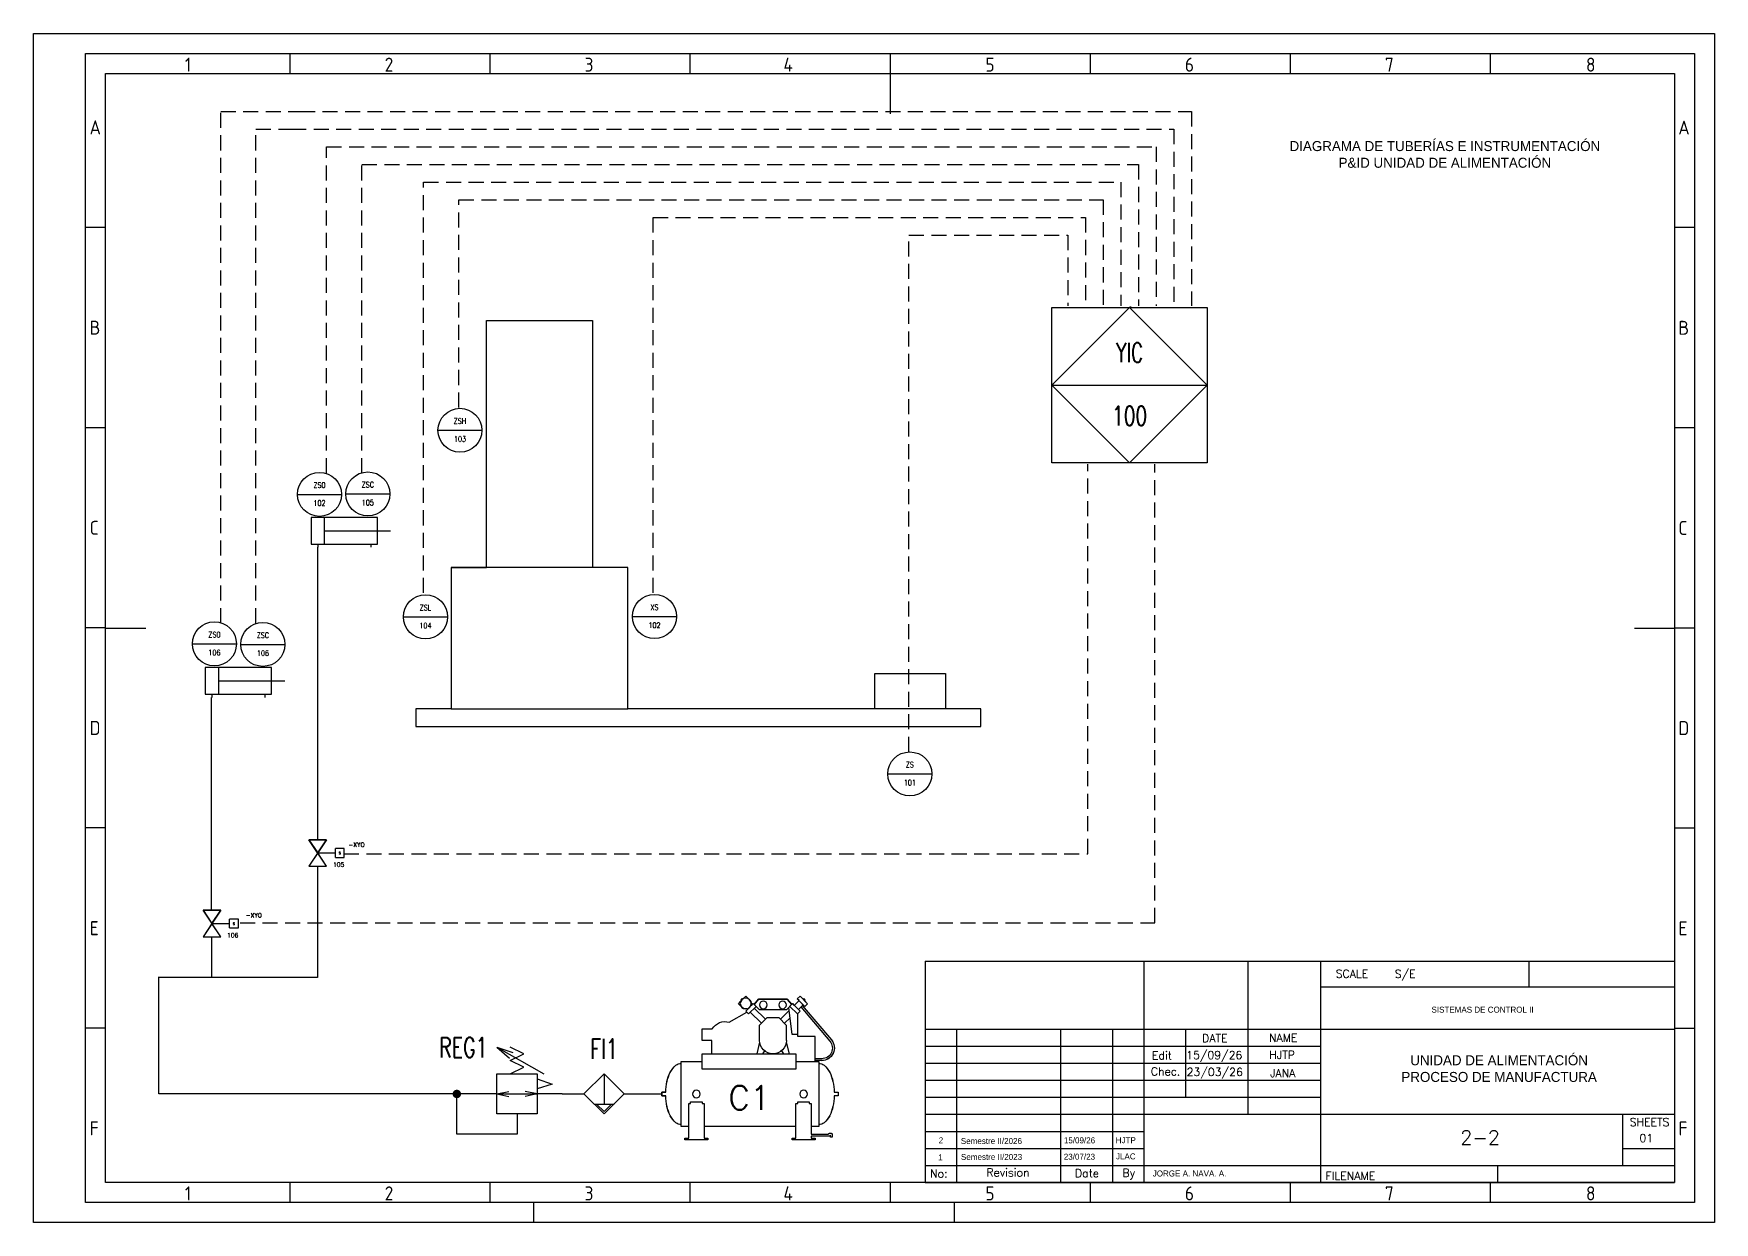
# Model space of a CAD drawing. Extents: x 2 to 870, y 0 to 297.
# Drawn here: x 1.7 to 421.7, y 0.3 to 297.3 of the extents above; entities that cross this region are included whole.
import ezdxf
from ezdxf.enums import TextEntityAlignment as Align

# ---------------------------------------------------------------- set-up
doc = ezdxf.new("R2010")
doc.units = 0
doc.header["$LTSCALE"] = 10
doc.linetypes.add('DASHED', pattern=[0.75, 0.5, -0.25])
doc.linetypes.add('HIDDEN', pattern=[0.375, 0.25, -0.125])
for name, color, linetype in [('035', 5, 'Continuous'), ('07', 7, 'Continuous'), ('DESC', 7, 'Continuous'), ('MISC', 4, 'Continuous'), ('SYMS', 7, 'Continuous'), ('TAGS', 4, 'Continuous')]:
    doc.layers.add(name, color=color, linetype=linetype)
for name, color, linetype, lineweight in [('Electrico', 1, 'HIDDEN', 30), ('ELECTRONICO', 3, 'HIDDEN', 30), ('Neumatic', 140, 'Pneumatic Signal', 25)]:
    doc.layers.add(name, color=color, linetype=linetype, lineweight=lineweight)
doc.styles.add('ISO Proportional', font='isocp.shx')
doc.styles.add('WD', font='romans.shx')
doc.linetypes.add('Pneumatic Signal', pattern='A,0.25,[130,ltypeshp.shx,S=0.1,R=-30,X=0,Y=0],0.04,[130,ltypeshp.shx,S=0.1,R=-30,X=0,Y=0],1', length=1.29)

# ---------------------------------------------------------------- blocks, each defined once
blk = doc.blocks.new('HIN1_INFRONT_MAIN_PLC')
for p, q in [((-0.5, -0.5), (-0.5, 0.5)), ((-0.5, 0.5), (0.5, 0.5)), ((0.5, 0.5), (0.5, -0.5)), ((0.5, -0.5), (-0.5, -0.5))]:
    blk.add_line(p, q)
at = {"ltscale": 0.127}
blk.add_line((-0.5, 0), (0.5, 0), dxfattribs=at)
at = {"ltscale": 25.4, "flags": 128}
blk.add_lwpolyline([(0, 0.5), (-0.5, 0), (0, -0.5), (0.5, 0)], close=True, dxfattribs=at)
at = {"ltscale": 3.2258, "flags": 128}
blk.add_lwpolyline([(0, 0.5), (-0.5, 0), (0, -0.5), (0.5, 0)], close=True, dxfattribs=at)
blk.add_lwpolyline([(0, 0.5), (-0.5, 0), (0, -0.5), (0.5, 0)], close=True, dxfattribs=at)
at = {"style": 'WD', "width": 0.7}
for tag, p, height in [('TERM04', (0.021, 0.531), 0.0625), ('X2TERM04', (0, 0.5), 0.005), ('X4TERM01', (-0.5, 0), 0.005), ('X1TERM03', (0.5, 0), 0.005), ('TERM03', (0.522, 0.018), 0.0625), ('RATING1', (0.548, -0.168), 0.125), ('DESC1', (0.548, -0.327), 0.125), ('DESC2', (0.548, -0.517), 0.125), ('X8TERM02', (0, -0.5), 0.005), ('TERM02', (0.023, -0.581), 0.0625), ('DESC3', (0.548, -0.697), 0.125), ('WDTAGALT', (0.548, -0.872), 0.125)]:
    blk.add_attdef(tag, p, '', height=height, dxfattribs=at)
for tag, height, p in [('INST', 0.125, (-0.582, 0.416)), ('LOC', 0.125, (-0.582, 0.254)), ('TERM01', 0.0625, (-0.524, 0.018))]:
    blk.add_attdef(tag, text='', height=height, dxfattribs=at).set_placement(p, align=Align.RIGHT)
blk.add_attdef('XREF', text='', height=0.0625, rotation=0.0625, dxfattribs=at).set_placement((0.63, 0.377), align=Align.TOP_CENTER)
for tag, p in [('TAG1_PART1', (0, 0.147)), ('TAG1_PART2', (0, -0.26))]:
    blk.add_attdef(tag, text='', height=0.125, dxfattribs=at).set_placement(p, align=Align.CENTER)
at = {"style": 'WD', "width": 0.7, "flags": 1}
for tag, p in [('WDTYPE', (-0.577, -0.17)), ('FAMILY', (-0.579, -0.223)), ('CAT', (-0.587, -0.253)), ('MFG', (-0.586, -0.28)), ('ASSYCODE', (-0.566, -0.306))]:
    blk.add_attdef(tag, text='', height=0.01, dxfattribs=at).set_placement(p, align=Align.CENTER)
blk = doc.blocks.new('VCY1_CYL_RETRACT')
for p, q in [((0.563, 0.281), (-0.063, 0.281)), ((-0.063, 0.281), (-0.063, 0.031)), ((0.062, 0.281), (0.062, 0.031)), ((0.563, 0.031), (0.563, 0.281)), ((-0.063, 0.031), (0.563, 0.031)), ((0, 0.031), (0, 0)), ((0.062, 0.156), (0.688, 0.156)), ((0.5, 0.031), (0.5, 0))]:
    blk.add_line(p, q)
at = {"style": 'WD', "width": 0.7}
for tag, p in [('INST', (0.25, 0.656)), ('LOC', (0.25, 0.5)), ('TAG1', (0.25, 0.344))]:
    blk.add_attdef(tag, text='', height=0.125, dxfattribs=at).set_placement(p, align=Align.CENTER)
for tag, p in [('DESC1', (-0.125, 0.156)), ('DESC2', (-0.125, 0)), ('DESC3', (-0.125, -0.156)), ('WDTAGALT', (-0.125, -0.312))]:
    blk.add_attdef(tag, text='', height=0.125, dxfattribs=at).set_placement(p, align=Align.RIGHT)
at = {"linetype": 'Continuous', "style": 'WD', "flags": 9}
for tag, p in [('ASSYCODE', (0.375, 0.188)), ('MFG', (0.373, 0.205)), ('CAT', (0.375, 0.224))]:
    blk.add_attdef(tag, text='', height=0.01, dxfattribs=at).set_placement(p, align=Align.CENTER)
at = {"style": 'WD'}
for tag, p, height, flags in [('WDBLKNAM', (0.343, 0.281), 0.01, 9), ('FAMILY', (0.35, 0.268), 0.01, 9), ('X8TERM01', (0, 0), 0.005, 1), ('WDTYPE', (0.062, 0.062), 0.01, 1), ('X8TERM02', (0.5, 0), 0.005, 1)]:
    blk.add_attdef(tag, p, '', height=height, dxfattribs=dict(at, flags=flags))
blk.add_attdef('XREF', (0.656, 0.219), '', height=0.0625, dxfattribs=at)
at = {"style": 'WD', "width": 0.7}
for tag, p, height in [('RATING1', (0.688, 0), 0.125), ('TERM01', (0.031, -0.094), 0.0625), ('TERM02', (0.531, -0.094), 0.0625)]:
    blk.add_attdef(tag, p, '', height=height, dxfattribs=at)
blk = doc.blocks.new('VGVA1_GATE_VALVE')
at = {"ltscale": 3.2258}
for p, q in [((-0.25, 0.375), (0.25, -0.375)), ((-0.25, -0.375), (0.25, 0.375)), ((0.25, 0.375), (-0.25, 0.375)), ((0.25, -0.375), (-0.25, -0.375))]:
    blk.add_line(p, q, dxfattribs=at)
at = {"ltscale": 25.4, "flags": 128}
for points in [[(0.25, 0.375), (0, 0), (-0.25, 0.375)], [(-0.25, -0.375), (0, 0), (0.25, -0.375)]]:
    blk.add_lwpolyline(points, close=True, dxfattribs=at)
at = {"style": 'WD', "flags": 1}
for tag, p in [('INST', (-0.337, 0.128)), ('LOC', (-0.337, -0.049)), ('TAG1', (-0.337, -0.238))]:
    blk.add_attdef(tag, text='', height=0.125, dxfattribs=at).set_placement(p, align=Align.RIGHT)
at = {"style": 'WD'}
for tag, p, height in [('X2TERM03', (0, 0.375), 0.005), ('X1TERM02', (0, 0), 0.005), ('TERM03', (0.02, 0.388), 0.0625), ('TERM02', (0.034, 0.014), 0.0625), ('X8TERM01', (0, -0.375), 0.005), ('TERM01', (0.029, -0.455), 0.0625), ('RATING1', (0.29, -0.178), 0.125), ('DESC1', (0.29, -0.394), 0.125), ('DESC2', (0.29, -0.578), 0.125), ('WDTAGALT', (0.29, -0.948), 0.125), ('DESC3', (0.29, -0.768), 0.125)]:
    blk.add_attdef(tag, p, '', height=height, dxfattribs=at)
blk.add_attdef('XREF', text='', height=0.0625, rotation=0.0625, dxfattribs=at).set_placement((0.366, 0.368), align=Align.TOP_CENTER)
at = {"style": 'WD', "flags": 1}
for tag, p in [('FAMILY', (-0.337, -0.356)), ('WDTYPE', (-0.33, -0.297)), ('CAT', (-0.337, -0.401)), ('MFG', (-0.335, -0.432)), ('ASSYCODE', (-0.307, -0.461))]:
    blk.add_attdef(tag, text='', height=0.01, dxfattribs=at).set_placement(p, align=Align.CENTER)
blk = doc.blocks.new('VAC1_SOLENOID')
for p, q in [((-0.75, -0.125), (-0.75, 0.125)), ((-0.75, 0.125), (-0.5, 0.125)), ((-0.5, -0.125), (-0.5, 0.125)), ((-0.5, -0.125), (-0.75, -0.125))]:
    blk.add_line(p, q)
at = {"ltscale": 3.2258}
blk.add_line((0, 0), (-0.5, 0), dxfattribs=at)
at = {"style": 'WD'}
for tag, height, p in [('INST', 0.125, (-0.84, 0.553)), ('LOC', 0.125, (-0.835, 0.368)), ('TAG1', 0.125, (-0.835, 0.17)), ('TERM03', 0.0625, (-0.769, 0.009))]:
    blk.add_attdef(tag, text='', height=height, dxfattribs=at).set_placement(p, align=Align.RIGHT)
blk.add_attdef('XREF', text='', height=0.0625, rotation=0.0625, dxfattribs=at).set_placement((-0.999, 0.095), align=Align.TOP_CENTER)
for tag, p, height in [('X4TERM03', (-0.75, 0), 0.005), ('TERM02', (-0.628, 0.134), 0.0625), ('X2TERM02', (-0.625, 0.125), 0.005), ('X8TERM01', (-0.625, -0.125), 0.005), ('TERM01', (-0.624, -0.201), 0.0625), ('DESC1', (-0.431, -0.209), 0.125), ('DESC2', (-0.431, -0.393), 0.125), ('DESC3', (-0.431, -0.583), 0.125), ('RATING1', (-0.431, -0.761), 0.125), ('WDTAGALT', (-0.421, -0.949), 0.125)]:
    blk.add_attdef(tag, p, '', height=height, dxfattribs=at)
blk.add_attdef('TEXT', text='', height=0.0625, dxfattribs=at).set_placement((-0.624, -0.004), align=Align.MIDDLE_CENTER)
at = {"style": 'WD', "flags": 1}
for tag, p in [('WDTYPE', (-0.828, -0.053)), ('FAMILY', (-0.831, -0.09)), ('CAT', (-0.831, -0.134)), ('MFG', (-0.829, -0.166)), ('ASSYCODE', (-0.801, -0.195))]:
    blk.add_attdef(tag, text='', height=0.01, dxfattribs=at).set_placement(p, align=Align.CENTER)
blk = doc.blocks.new('IEC_border_a3')
at = {"layer": '035'}
for p, q in [((64, 292), (64, 287)), ((114, 292), (114, 287)), ((164, 292), (164, 287)), ((214, 292), (214, 287)), ((264, 292), (264, 287)), ((314, 292), (314, 287)), ((364, 292), (364, 287)), ((17.97, 248.58), (12.98, 248.58)), ((414.97, 248.54), (409.98, 248.54)), ((17.98, 198.54), (13, 198.54)), ((414.98, 198.5), (410, 198.5)), ((17.98, 148.54), (13, 148.54)), ((414.98, 148.5), (410, 148.5)), ((17.98, 98.54), (13, 98.54)), ((414.98, 98.5), (410, 98.5)), ((18, 48.5), (13.02, 48.5)), ((415, 48.46), (410.02, 48.46)), ((64, 10), (64, 5)), ((114, 10), (114, 5)), ((164, 10), (164, 5)), ((214, 10), (214, 5)), ((264, 10), (264, 5)), ((314, 10), (314, 5)), ((364, 10), (364, 5)), ((125, 0), (125, 5)), ((230, 5), (230, 0))]:
    blk.add_line(p, q, dxfattribs=at)
for points in [[(0, 297), (420, 297), (420, 0), (0, 0)], [(18, 287), (410, 287), (410, 10), (18, 10)]]:
    blk.add_lwpolyline(points, close=True, dxfattribs=at)
at = {"layer": '07'}
for p, q in [((214, 287), (214, 277)), ((18, 148.5), (28, 148.5)), ((400, 148.5), (410, 148.5))]:
    blk.add_line(p, q, dxfattribs=at)
blk.add_lwpolyline([(13, 292), (415, 292), (415, 5), (13, 5)], close=True, dxfattribs=at)
at = {"layer": '035', "style": 'ISO Proportional'}
for s, p in [('1', (37.81, 287.5)), ('2', (87.73, 287.5)), ('3', (137.68, 287.5)), ('4', (187.38, 287.5)), ('5', (237.84, 287.5)), ('6', (287.69, 287.5)), ('7', (337.67, 287.5)), ('8', (387.92, 287.5)), ('A', (13.98, 271.83)), ('A', (410.98, 271.79)), ('B', (14, 221.79)), ('B', (411, 221.75)), ('C', (14, 171.79)), ('C', (411, 171.75)), ('D', (14, 121.79)), ('D', (411, 121.75)), ('E', (14.02, 71.75)), ('E', (411.02, 71.72)), ('F', (14.02, 21.75)), ('F', (411.02, 21.72)), ('1', (37.81, 5.5)), ('2', (87.73, 5.5)), ('3', (137.68, 5.5)), ('4', (187.38, 5.5)), ('5', (237.84, 5.5)), ('6', (287.69, 5.5)), ('7', (337.67, 5.5)), ('8', (387.92, 5.5))]:
    blk.add_text(s, height=3.5, dxfattribs=at).set_placement(p)
blk = doc.blocks.new('IEC_tblock_a3')
at = {"layer": '035'}
for p, q in [((-106.6, 55.25), (-106.6, 17)), ((-36.4, 55.25), (-36.4, 48.88)), ((-88.4, 48.88), (0, 48.88)), ((-179.4, 38.25), (-179.4, 0)), ((-153.4, 38.25), (-153.4, 0)), ((-140.4, 38.25), (-140.4, 0)), ((-122.2, 38.25), (-122.2, 21.25)), ((-187.2, 34), (-88.4, 34)), ((-187.2, 29.75), (-88.4, 29.75)), ((-187.2, 25.5), (-88.4, 25.5)), ((-187.2, 21.25), (-88.4, 21.25)), ((-187.2, 17), (-132.6, 17)), ((-187.2, 12.75), (-132.6, 12.75)), ((-187.2, 8.5), (-132.6, 8.5)), ((-13, 8.5), (0, 8.5)), ((-187.2, 4.25), (0, 4.25)), ((-44.2, 4.25), (-44.2, 0))]:
    blk.add_line(p, q, dxfattribs=at)
at = {"layer": '07'}
for p, q in [((-187.2, 55.25), (-187.2, 0)), ((-187.2, 55.25), (0, 55.25)), ((-132.6, 55.25), (-132.6, 0)), ((-88.4, 55.25), (-88.4, 0)), ((0, 55.25), (0, 0)), ((-187.2, 38.25), (0, 38.25)), ((-132.6, 17), (0, 17)), ((-13, 17), (-13, 4.25)), ((-187.2, 0), (0, 0))]:
    blk.add_line(p, q, dxfattribs=at)
at = {"style": 'WD'}
for tag, p in [('SCALE', (-69.88, 51.07)), ('SH', (-8.74, 10.06)), ('FILENAME', (-68.15, 0.8))]:
    blk.add_attdef(tag, p, '', height=2, dxfattribs=at)
for tag, height, p in [('PROJDESC', 5, (-45.9, 29.2)), ('EDDATE', 2, (-114.97, 30.8)), ('EDBY', 2, (-98.02, 30.86)), ('CKDATE', 2, (-114.85, 26.58)), ('CKBY', 2, (-97.88, 26.3)), ('DWGDESC', 5, (-44.85, 19.72)), ('DWGNO', 3.5, (-48.54, 9.46))]:
    blk.add_attdef(tag, text='', height=height, dxfattribs=at).set_placement(p, align=Align.CENTER)
at = {"style": 'WD', "flags": 1}
blk.add_attdef('WD_TB', (-120.95, 11.91), '', height=2, dxfattribs=at)
at = {"layer": 'Electrico', "style": 'WD'}
for s, p in [('SCALE', (-80.57, 51.13)), ('NAME', (-97.74, 35.14)), ('No:', (-183.81, 1.19)), ('Revision', (-166.53, 1.47)), ('Date', (-146.79, 1.28)), ('By', (-136.33, 1.37))]:
    blk.add_text(s, height=2, dxfattribs=at).set_placement(p, align=Align.CENTER)
for s, p in [('DATE', (-118, 35)), ('Edit', (-130.55, 30.72)), ('Chec.', (-130.82, 26.72)), ('SHEETS', (-11.17, 14.05)), ('FILENAME', (-87.18, 0.61))]:
    blk.add_text(s, height=2, dxfattribs=at).set_placement(p)
blk = doc.blocks.new('HIN1_INFRONT_MAIN')
at = {"ltscale": 0.127}
blk.add_line((-0.5, 0), (0.5, 0), dxfattribs=at)
at = {"ltscale": 3.2258}
blk.add_circle((0, 0), 0.5, dxfattribs=at)
at = {"style": 'WD', "width": 0.7}
for tag, height, p in [('INST', 0.125, (-0.481, 0.455)), ('LOC', 0.125, (-0.481, 0.293)), ('TERM01', 0.0625, (-0.524, 0.018))]:
    blk.add_attdef(tag, text='', height=height, dxfattribs=at).set_placement(p, align=Align.RIGHT)
for tag, p, height in [('X2TERM04', (0, 0.5), 0.005), ('TERM04', (0.021, 0.531), 0.0625), ('X4TERM01', (-0.5, 0), 0.005), ('X1TERM03', (0.5, 0), 0.005), ('TERM03', (0.522, 0.018), 0.0625), ('RATING1', (0.513, -0.162), 0.125), ('DESC1', (0.513, -0.321), 0.125), ('X8TERM02', (0, -0.5), 0.005), ('TERM02', (0.023, -0.581), 0.0625), ('WDTAGALT', (0.513, -0.866), 0.125), ('DESC2', (0.513, -0.51), 0.125), ('DESC3', (0.513, -0.691), 0.125)]:
    blk.add_attdef(tag, p, '', height=height, dxfattribs=at)
blk.add_attdef('XREF', text='', height=0.0625, rotation=0.0625, dxfattribs=at).set_placement((0.546, 0.412), align=Align.TOP_CENTER)
for tag, p in [('TAG1_PART1', (0, 0.147)), ('TAG1_PART2', (0, -0.26))]:
    blk.add_attdef(tag, text='', height=0.125, dxfattribs=at).set_placement(p, align=Align.CENTER)
at = {"style": 'WD', "width": 0.7, "flags": 1}
for tag, p in [('WDTYPE', (-0.535, -0.17)), ('CAT', (-0.546, -0.253)), ('MFG', (-0.544, -0.28)), ('FAMILY', (-0.537, -0.223)), ('ASSYCODE', (-0.525, -0.306))]:
    blk.add_attdef(tag, text='', height=0.01, dxfattribs=at).set_placement(p, align=Align.CENTER)
blk = doc.blocks.new('VC1_AIR_COMPRESSOR')
at = {"ltscale": 3.2258}
for p, q in [((-0.031, -0.063), (-0.031, 0)), ((-0.031, 0), (0.032, 0)), ((0.032, 0), (0.032, -0.063)), ((0.532, -0.313), (-0.531, -0.313)), ((-0.531, -0.313), (-0.531, -0.656)), ((0.157, -0.469), (0.126, -0.469)), ((0.126, -0.469), (0.126, -0.656)), ((0.719, -0.438), (0.157, -0.438)), ((0.157, -0.438), (0.157, -0.469)), ((0.532, -0.438), (0.532, -0.313)), ((0.751, -0.375), (0.719, -0.375)), ((0.719, -0.375), (0.719, -0.438)), ((0.751, -0.75), (0.751, -0.375)), ((-0.874, -0.656), (-1.062, -0.656)), ((-1.062, -0.656), (-1.062, -0.822)), ((-0.874, -0.813), (-0.874, -0.656)), ((-0.656, -0.813), (-0.874, -0.813)), ((-0.406, -0.656), (-0.656, -0.656)), ((-0.656, -0.656), (-0.656, -2.188)), ((-0.406, -2.188), (-0.406, -0.656)), ((0.126, -0.656), (0.157, -0.656)), ((0.157, -0.656), (0.157, -0.688)), ((0.157, -0.688), (0.719, -0.688)), ((0.532, -2.188), (0.532, -0.688)), ((0.719, -0.688), (0.719, -0.75)), ((0.719, -0.75), (0.751, -0.75)), ((-1.553, -1.328), (-1.596, -1.371)), ((-1.596, -1.371), (-1.551, -1.415)), ((-1.534, -1.287), (-1.556, -1.309)), ((-1.556, -1.309), (-1.545, -1.32)), ((-1.523, -1.298), (-1.534, -1.287)), ((-1.473, -1.248), (-1.516, -1.291)), ((-1.474, -1.492), (-1.351, -1.369)), ((-1.428, -1.292), (-1.473, -1.248)), ((-1.43, -1.293), (-1.428, -1.292)), ((-1.351, -1.369), (-1.307, -1.413)), ((-1.172, -1.098), (-1.333, -1.388)), ((-1.551, -1.415), (-1.55, -1.414)), ((-1.546, -1.578), (-1.46, -1.506)), ((-1.546, -2.047), (-1.546, -1.578)), ((-1.374, -1.592), (-1.474, -1.492)), ((-1.446, -1.464), (-1.455, -1.454)), ((-1.307, -1.413), (-1.43, -1.536)), ((-1.22, -1.689), (-1.402, -1.508)), ((-1.379, -1.397), (-1.389, -1.388)), ((-1.374, -2.033), (-1.374, -1.592)), ((-1.154, -1.623), (-1.335, -1.442)), ((-1.124, -1.594), (-1.249, -1.719)), ((-0.874, -1.594), (-1.124, -1.594)), ((-0.843, -1.594), (-0.656, -1.547)), ((-0.703, -1.672), (-0.656, -1.641)), ((-1.249, -1.719), (-1.249, -1.906)), ((-1.249, -1.906), (-1.124, -2.031)), ((-1.46, -2.119), (-1.546, -2.047)), ((-1.446, -2.161), (-1.523, -2.239)), ((-1.474, -2.133), (-1.374, -2.033)), ((-1.351, -2.256), (-1.474, -2.133)), ((-1.43, -2.089), (-1.307, -2.212)), ((-0.968, -2.125), (-1.412, -2.071)), ((-1.22, -1.936), (-1.361, -2.077)), ((-1.154, -2.002), (-1.243, -2.091)), ((-1.124, -2.031), (-0.874, -2.031)), ((-0.968, -2.219), (-0.968, -2.125)), ((-0.843, -2.031), (-0.656, -2.078)), ((-0.703, -1.953), (-0.656, -1.984)), ((-0.656, -2.188), (-0.406, -2.188)), ((-0.531, -2.188), (-0.531, -2.563)), ((0.719, -2.188), (0.157, -2.188)), ((0.157, -2.188), (0.157, -2.219)), ((0.751, -2.125), (0.719, -2.125)), ((0.719, -2.125), (0.719, -2.188)), ((-1.596, -2.255), (-1.551, -2.21)), ((-1.473, -2.377), (-1.596, -2.255)), ((-1.556, -2.316), (-1.545, -2.305)), ((-1.534, -2.338), (-1.556, -2.316)), ((-1.551, -2.21), (-1.428, -2.333)), ((-1.523, -2.327), (-1.534, -2.338)), ((-1.428, -2.333), (-1.473, -2.377)), ((-1.379, -2.228), (-1.457, -2.305)), ((-1.442, -2.29), (-0.883, -2.766)), ((-1.42, -2.268), (-0.862, -2.742)), ((-1.307, -2.212), (-1.351, -2.256)), ((-1.307, -2.212), (-0.968, -2.212)), ((-0.937, -2.219), (-0.968, -2.219)), ((-0.937, -2.5), (-0.937, -2.219)), ((0.157, -2.219), (0.126, -2.219)), ((0.126, -2.219), (0.126, -2.406)), ((0.126, -2.406), (0.157, -2.406)), ((0.157, -2.406), (0.157, -2.438)), ((0.157, -2.438), (0.657, -2.438)), ((0.532, -2.563), (0.532, -2.438)), ((0.657, -2.438), (0.657, -2.719)), ((0.688, -2.734), (0.688, -2.438)), ((0.688, -2.438), (0.719, -2.438)), ((0.719, -2.438), (0.719, -2.5)), ((-0.531, -2.5), (-0.937, -2.5)), ((-0.575, -2.609), (-0.575, -2.5)), ((-0.544, -2.609), (-0.544, -2.5)), ((-0.531, -2.563), (0.532, -2.563)), ((0.672, -2.75), (0.688, -2.734)), ((0.719, -2.5), (0.751, -2.5)), ((-0.031, -2.812), (-0.031, -2.875)), ((-0.031, -2.875), (0.032, -2.875)), ((0.032, -2.875), (0.032, -2.812)), ((0.657, -2.781), (0.704, -2.781)), ((0.704, -2.75), (0.672, -2.75)), ((0.704, -2.781), (0.704, -2.75))]:
    blk.add_line(p, q, dxfattribs=at)
at = {"ltscale": 25.4, "flags": 128}
blk.add_lwpolyline([(-0.202, -0.083, 0.064948), (-0.353, -0.136, 0.104203), (-0.469, -0.228, 0.174705), (-0.499, -0.313), (-0.531, -0.313), (-0.531, -0.656), (-0.656, -0.656), (-0.656, -0.813), (-0.874, -0.813), (-0.874, -0.656), (-1.062, -0.656), (-1.062, -0.822, 0.339438), (-1.172, -1.098), (-1.333, -1.388), (-1.351, -1.369), (-1.379, -1.397), (-1.389, -1.388, 0.324447), (-1.43, -1.293), (-1.428, -1.292), (-1.473, -1.248), (-1.523, -1.298), (-1.534, -1.287), (-1.556, -1.309), (-1.545, -1.32), (-1.596, -1.371), (-1.551, -1.415), (-1.55, -1.414, 0.324447), (-1.455, -1.454), (-1.446, -1.464), (-1.474, -1.492), (-1.46, -1.506), (-1.546, -1.578), (-1.546, -2.047), (-1.46, -2.119), (-1.474, -2.133), (-1.446, -2.161), (-1.523, -2.239), (-1.551, -2.21), (-1.596, -2.255), (-1.545, -2.305), (-1.556, -2.316), (-1.534, -2.338), (-1.523, -2.327), (-1.473, -2.377), (-1.428, -2.333), (-1.457, -2.305), (-1.442, -2.29), (-0.883, -2.766, 0.639378), (-0.544, -2.609), (-0.544, -2.5), (-0.531, -2.5), (-0.531, -2.563), (-0.499, -2.563, 0.174705), (-0.469, -2.647, 0.104203), (-0.353, -2.739, 0.064948), (-0.202, -2.792, 0.043245), (-0.031, -2.812), (-0.031, -2.875), (0.032, -2.875), (0.032, -2.812, 0.043245), (0.203, -2.792, 0.064948), (0.354, -2.739, 0.104203), (0.47, -2.647, 0.174705), (0.501, -2.563), (0.532, -2.563), (0.532, -2.438), (0.657, -2.438), (0.657, -2.719, 0.168649), (0.651, -2.721, 0.105215), (0.645, -2.728, 0.067398), (0.642, -2.737, 0.053549), (0.64, -2.75, 0.053549), (0.642, -2.763, 0.067398), (0.645, -2.772, 0.105215), (0.651, -2.779, 0.168649), (0.657, -2.781), (0.704, -2.781), (0.704, -2.75), (0.672, -2.75), (0.688, -2.734), (0.688, -2.438), (0.719, -2.438), (0.719, -2.5), (0.751, -2.5), (0.751, -2.125), (0.719, -2.125), (0.719, -2.188), (0.532, -2.188), (0.532, -0.688), (0.719, -0.688), (0.719, -0.75), (0.751, -0.75), (0.751, -0.375), (0.719, -0.375), (0.719, -0.438), (0.532, -0.438), (0.532, -0.313), (0.501, -0.313, 0.174705), (0.47, -0.228, 0.104203), (0.354, -0.136, 0.064948), (0.203, -0.083, 0.043245), (0.032, -0.063), (0.032, 0), (-0.031, 0), (-0.031, -0.063, 0.043245)], format="xyb", close=True, dxfattribs=at)
at = {"ltscale": 3.2258}
for centre, radius in [((0.001, -0.563), 0.0625), ((-1.475, -1.368), 0.0879), ((-1.453, -1.656), 0.0625), ((-1.453, -1.969), 0.0625), ((0.001, -2.313), 0.0625)]:
    blk.add_circle(centre, radius, dxfattribs=at)
for centre, radius, start, end in [((-0.367, -0.313), 0.133, 140.3607, 180), ((-0.192, -0.457), 0.359, 116.5651, 140.3607), ((-0.076, -0.69), 0.619, 101.7009, 116.5651), ((0.001, -1.06), 0.997, 91.796, 101.7009), ((0.001, -1.06), 0.997, 78.2991, 88.204), ((0.077, -0.69), 0.619, 63.4349, 78.2991), ((0.194, -0.457), 0.359, 39.6393, 63.4349), ((0.368, -0.313), 0.133, 0, 39.6393), ((-0.937, -1.031), 0.244, 120.807, 195.8036), ((-0.874, -1.813), 0.219, 270, 90), ((-0.749, -2.609), 0.206, 229.6241, 0), ((-0.749, -2.609), 0.174, 229.6241, 360), ((-0.367, -2.563), 0.133, 180, 219.6393), ((-0.192, -2.418), 0.359, 219.6393, 243.4349), ((-0.076, -2.185), 0.619, 243.4349, 258.2991), ((0.077, -2.185), 0.619, 281.7009, 296.5651), ((0.194, -2.418), 0.359, 296.5651, 320.3607), ((0.368, -2.563), 0.133, 320.3607, 0), ((0.7, -2.75), 0.0594, 167.7393, 180), ((0.679, -2.745), 0.0376, 152.3162, 167.7393), ((0.665, -2.738), 0.0225, 128.2912, 152.3162), ((0.657, -2.728), 0.00906, 90, 128.2912), ((0.001, -1.815), 0.997, 258.2991, 268.204), ((0.001, -1.815), 0.997, 271.796, 281.7009), ((0.7, -2.75), 0.0594, 180, 192.2607), ((0.679, -2.755), 0.0376, 192.2607, 207.6838), ((0.665, -2.762), 0.0225, 207.6838, 231.7088), ((0.657, -2.772), 0.00906, 231.7088, 270)]:
    blk.add_arc(centre, radius, start, end, dxfattribs=at)
at = {"style": 'WD'}
for tag, p, height in [('X2TERM02', (0, 0), 0.005), ('TERM02', (0.005, 0.003), 0.0625), ('RATING1', (0.639, -1.128), 0.125), ('DESC1', (0.639, -1.344), 0.125), ('DESC2', (0.639, -1.528), 0.125), ('DESC3', (0.639, -1.718), 0.125), ('WDTAGALT', (0.657, -1.903), 0.125), ('X8TERM01', (0.001, -2.875), 0.005), ('TERM01', (0.006, -2.946), 0.0625)]:
    blk.add_attdef(tag, p, '', height=height, dxfattribs=at)
blk.add_attdef('XREF', (0.599, -0.224), '', height=0.0625, rotation=0.0625, dxfattribs=at)
for tag, p in [('LOC', (0.054, -1.461)), ('INST', (0.078, -1.3)), ('TAG1', (0.072, -1.67))]:
    blk.add_attdef(tag, text='', height=0.125, dxfattribs=at).set_placement(p, align=Align.CENTER)
at = {"style": 'WD', "flags": 1}
for tag, p in [('WDTYPE', (0.262, -2.143)), ('FAMILY', (0.396, -2.039)), ('CAT', (0.393, -2.07)), ('MFG', (0.395, -2.106)), ('ASSYCODE', (0.423, -2.141))]:
    blk.add_attdef(tag, text='', height=0.01, dxfattribs=at).set_placement(p, align=Align.CENTER)
blk = doc.blocks.new('HVL1_AIR_PRESS_REG')
for p, q in [((0.239, 0.251), (0.323, 0.292)), ((0.323, 0.209), (0.239, 0.251)), ((0.407, 0.292), (0.308, 0.259)), ((0.407, 0.292), (0.328, 0.224)), ((0.407, 0.125), (0.156, 0.125)), ((0.156, 0.125), (0.156, -0.125)), ((0.239, 0.167), (0.323, 0.209)), ((0.323, 0.125), (0.239, 0.167)), ((0.407, -0.125), (0.407, 0.125)), ((0, 0), (0.167, 0)), ((0.156, 0.094), (0.062, 0.062)), ((0.062, 0.062), (0.156, 0.031)), ((0.156, 0.102), (0.156, 0.018)), ((0.156, 0), (0.231, 0.015)), ((0.156, 0), (0.231, -0.015)), ((0.407, 0), (0.332, 0.015)), ((0.407, 0), (0.332, -0.015)), ((0.406, 0), (0.657, 0)), ((0.156, -0.125), (0.407, -0.125))]:
    blk.add_line(p, q)
at = {"linetype": 'DASHED'}
for p, q in [((0.657, -0.251), (0.657, 0)), ((0.281, -0.125), (0.281, -0.251)), ((0.281, -0.251), (0.657, -0.251))]:
    blk.add_line(p, q, dxfattribs=at)
for points in [[(0.407, 0.292), (0.114, 0.125), (0.114, 0.125)], [(0.407, 0), (0.156, 0), (0.156, 0)]]:
    blk.add_lwpolyline(points)
at = {"const_width": 0.0267}
blk.add_lwpolyline([(0.644, 0, 1), (0.67, 0, 1)], format="xyb", close=True, dxfattribs=at)
at = {"style": 'WD', "width": 0.7}
for tag, p, height in [('DESC1', (0.5, 0.656), 0.125), ('DESC2', (0.5, 0.5), 0.125), ('DESC3', (0.5, 0.344), 0.125), ('WDTAGALT', (0.5, 0.188), 0.125), ('TERM02', (0.656, 0.031), 0.0625)]:
    blk.add_attdef(tag, p, '', height=height, dxfattribs=at)
for tag, height, p in [('INST', 0.125, (0.094, 0.531)), ('LOC', 0.125, (0.094, 0.375)), ('TAG1', 0.125, (0.094, 0.219)), ('TERM01', 0.0625, (0.031, 0.031)), ('RATING1', 0.125, (0.156, -0.312))]:
    blk.add_attdef(tag, text='', height=height, dxfattribs=at).set_placement(p, align=Align.RIGHT)
at = {"style": 'WD'}
for tag, p, height, flags in [('X4TERM01', (0, 0), 0.005, 1), ('WDTYPE', (0.062, 0.062), 0.01, 1), ('X1TERM02', (0.668, 0), 0.005, 1), ('WDBLKNAM', (0.499, -0.063), 0.01, 9), ('FAMILY', (0.5, -0.094), 0.01, 9)]:
    blk.add_attdef(tag, p, '', height=height, dxfattribs=dict(at, flags=flags))
at = {"linetype": 'Continuous', "style": 'WD', "flags": 9}
for tag, p in [('ASSYCODE', (0.5, -0.188)), ('CAT', (0.5, -0.125)), ('MFG', (0.5, -0.156))]:
    blk.add_attdef(tag, p, '', height=0.01, dxfattribs=at)
at = {"style": 'WD'}
blk.add_attdef('XREF', (0.719, -0.188), '', height=0.0625, dxfattribs=at)
blk = doc.blocks.new('HFL1_AIR_FILT')
for p, q in [((0.125, 0.125), (0, 0)), ((0.25, 0), (0.125, 0.125)), ((0, 0), (0.125, -0.125)), ((0.062, -0.063), (0.188, -0.063)), ((0.078, -0.063), (0.125, -0.109)), ((0.125, -0.125), (0.25, 0)), ((0.125, -0.109), (0.172, -0.063))]:
    blk.add_line(p, q)
at = {"linetype": 'DASHED'}
blk.add_line((0.125, 0.125), (0.125, -0.063), dxfattribs=at)
at = {"style": 'WD', "width": 0.7}
for tag, p in [('INST', (0.119, 0.531)), ('LOC', (0.119, 0.375)), ('TAG1', (0.125, 0.219)), ('DESC1', (0.125, -0.312)), ('DESC2', (0.14, -0.469)), ('DESC3', (0.14, -0.625)), ('WDTAGALT', (0.14, -0.781))]:
    blk.add_attdef(tag, text='', height=0.125, dxfattribs=at).set_placement(p, align=Align.CENTER)
blk.add_attdef('TERM01', text='', height=0.0625, dxfattribs=at).set_placement((0, 0.031), align=Align.RIGHT)
at = {"style": 'WD'}
for tag, p, height, flags in [('X4TERM01', (0, 0), 0.005, 1), ('WDTYPE', (0.062, 0.062), 0.01, 1), ('WDBLKNAM', (0.124, 0.062), 0.01, 9), ('FAMILY', (0.125, 0.031), 0.01, 9), ('X1TERM02', (0.25, 0), 0.005, 1)]:
    blk.add_attdef(tag, p, '', height=height, dxfattribs=dict(at, flags=flags))
at = {"style": 'WD', "width": 0.7}
for tag, p, height in [('TERM02', (0.25, 0.031), 0.0625), ('RATING1', (0.281, -0.156), 0.125)]:
    blk.add_attdef(tag, p, '', height=height, dxfattribs=at)
at = {"style": 'WD'}
blk.add_attdef('XREF', text='', height=0.0625, dxfattribs=at).set_placement((0, -0.125), align=Align.RIGHT)
at = {"linetype": 'Continuous', "style": 'WD', "flags": 9}
for tag, p in [('ASSYCODE', (0.15, -0.05)), ('MFG', (0.148, -0.032)), ('CAT', (0.15, -0.013))]:
    blk.add_attdef(tag, text='', height=0.01, dxfattribs=at).set_placement(p, align=Align.CENTER)

msp = doc.modelspace()

# ---------------------------------------------------------------- linework, layer by layer
for points in [[(106.06, 163.92), (106.06, 128.64), (150.16, 128.64), (150.16, 163.92), (106.06, 163.92), (114.88, 163.92), (114.88, 225.66), (141.34, 225.66), (141.34, 163.92)], [(211.9, 128.64), (211.9, 137.46), (229.54, 137.46), (229.54, 128.64)], [(106.06, 128.64), (97.24, 128.64), (97.24, 124.23), (238.36, 124.23), (238.36, 128.64), (150.16, 128.64)]]:
    msp.add_lwpolyline(points)
at = {"layer": 'Electrico', "ltscale": 1.5}
for p, q in [((265.09, 92.43), (265.09, 189.79)), ((281.9, 75.16), (281.9, 189.79)), ((79.22, 92.43), (265.09, 92.43)), ((53.28, 75.16), (281.9, 75.16))]:
    msp.add_line(p, q, dxfattribs=at)
at = {"layer": 'ELECTRONICO', "ltscale": 1.5}
for p, q in [((48.43, 150.05), (48.43, 277.87)), ((48.43, 277.87), (68.28, 277.87)), ((68.28, 277.87), (290.99, 277.87)), ((290.99, 277.87), (290.99, 229.35)), ((57.25, 150.05), (57.25, 273.46)), ((57.25, 273.46), (66.07, 273.46)), ((66.07, 273.46), (286.58, 273.46)), ((286.58, 273.46), (286.58, 229.35)), ((74.89, 187.54), (74.89, 269.05)), ((74.89, 269.05), (282.17, 269.05)), ((282.17, 269.05), (282.17, 229.35)), ((83.71, 187.54), (83.71, 264.64)), ((83.71, 264.64), (277.76, 264.64)), ((277.76, 264.64), (277.76, 229.35)), ((99.15, 157.61), (99.15, 260.23)), ((99.15, 260.23), (273.35, 260.23)), ((273.35, 260.23), (273.35, 229.35)), ((107.97, 203.92), (107.97, 255.82)), ((107.97, 255.82), (268.94, 255.82)), ((268.94, 255.82), (268.94, 229.35)), ((156.48, 157.61), (156.48, 251.4)), ((156.48, 251.4), (264.53, 251.4)), ((264.53, 251.4), (264.53, 229.35)), ((220.43, 117.92), (220.43, 246.99)), ((220.43, 246.99), (260.12, 246.99)), ((260.12, 246.99), (260.12, 229.35))]:
    msp.add_line(p, q, dxfattribs=at)
at = {"layer": 'Neumatic', "ltscale": 1.5}
for p, q in [((72.66, 168.99), (72.66, 95.9)), ((72.64, 89.2), (72.64, 61.48)), ((46.1, 71.5), (46.1, 61.48)), ((33, 32.46), (33, 61.66)), ((33.08, 61.58), (72.62, 61.58)), ((106.51, 32.46), (33, 32.46))]:
    msp.add_line(p, q, dxfattribs=at)
at = {"layer": 'Neumatic', "lineweight": 25, "ltscale": 1.5}
msp.add_line((46.06, 131.43), (46.06, 78.13), dxfattribs=at)
at = {"layer": 'Neumatic', "linetype": 'Pneumatic Signal'}
msp.add_line((133.73, 32.42), (139.22, 32.42), dxfattribs=at)
at = {"layer": 'Neumatic', "ltscale": 0.5}
msp.add_line((158.64, 32.39), (149.13, 32.39), dxfattribs=at)

# ---------------------------------------------------------------- block references
msp.add_blockref('IEC_border_a3', (1.69, 0.33))
ref = msp.add_blockref('IEC_tblock_a3', (411.69, 10.33))
ref.add_attrib('SCALE', 'S/E', (341.81, 61.41), dxfattribs={"height": 2, "style": 'WD'})
ref.add_attrib('EDBY', 'HJTP', dxfattribs={"height": 2, "style": 'WD'}).set_placement((313.67, 41.2), align=Align.CENTER)
ref.add_attrib('CKBY', 'JANA', dxfattribs={"height": 2, "style": 'WD'}).set_placement((313.81, 36.64), align=Align.CENTER)
ref.add_attrib('EDDATE', '15/09/26', dxfattribs={"height": 2, "style": 'WD'}).set_placement((296.71, 41.13), align=Align.CENTER)
ref.add_attrib('CKDATE', '23/03/26', dxfattribs={"height": 2, "style": 'WD'}).set_placement((296.83, 36.91), align=Align.CENTER)
ref.add_attrib('DWGNO', '2-2', dxfattribs={"height": 3.5, "style": 'WD'}).set_placement((363.15, 19.79), align=Align.CENTER)
ref.add_attrib('SH', '01', (402.95, 20.4), dxfattribs={"height": 2, "style": 'WD'})
at = {"layer": 'SYMS'}
ref = msp.add_blockref('HIN1_INFRONT_MAIN_PLC', (275.56, 209.51), dxfattribs=dict(at, xscale=38.8226688409225, yscale=38.8226688409225, zscale=38.8226688409225))
ref.add_attrib('TAG1_PART1', 'YIC', dxfattribs={"layer": 'TAGS', "color": 6, "height": 4.853, "style": 'WD', "width": 0.7}).set_placement((275.56, 215.21), align=Align.CENTER)
ref.add_attrib('TAG1_PART2', '100', dxfattribs={"layer": 'TAGS', "color": 6, "height": 4.853, "style": 'WD', "width": 0.7}).set_placement((275.56, 199.41), align=Align.CENTER)
ref.add_attrib('X4TERM01', '???', (256.15, 209.51), dxfattribs={"layer": 'MISC', "height": 0.194, "style": 'WD', "width": 0.7})
ref.add_attrib('X2TERM04', '???', (275.56, 228.92), dxfattribs={"layer": 'MISC', "height": 0.194, "style": 'WD', "width": 0.7})
ref = msp.add_blockref('HIN1_INFRONT_MAIN', (108.23, 198.23), dxfattribs=dict(at, xscale=11, yscale=11, zscale=11))
ref.add_attrib('TAG1_PART1', 'ZSH', dxfattribs={"layer": 'TAGS', "height": 1.375, "style": 'WD', "width": 0.7}).set_placement((108.23, 199.85), align=Align.CENTER)
ref.add_attrib('TAG1_PART2', '103', dxfattribs={"layer": 'TAGS', "height": 1.375, "style": 'WD', "width": 0.7}).set_placement((108.23, 195.37), align=Align.CENTER)
ref = msp.add_blockref('HIN1_INFRONT_MAIN', (73.12, 182.22), dxfattribs=dict(at, xscale=11, yscale=11, zscale=11))
ref.add_attrib('TAG1_PART1', 'ZS0', dxfattribs={"layer": 'TAGS', "height": 1.375, "style": 'WD', "width": 0.7}).set_placement((73.12, 183.84), align=Align.CENTER)
ref.add_attrib('TAG1_PART2', '102', dxfattribs={"layer": 'TAGS', "height": 1.375, "style": 'WD', "width": 0.7}).set_placement((73.12, 179.36), align=Align.CENTER)
ref = msp.add_blockref('HIN1_INFRONT_MAIN', (85.2, 182.33), dxfattribs=dict(at, xscale=11, yscale=11, zscale=11))
ref.add_attrib('TAG1_PART1', 'ZSC', dxfattribs={"layer": 'TAGS', "height": 1.375, "style": 'WD', "width": 0.7}).set_placement((85.2, 183.95), align=Align.CENTER)
ref.add_attrib('TAG1_PART2', '105', dxfattribs={"layer": 'TAGS', "height": 1.375, "style": 'WD', "width": 0.7}).set_placement((85.2, 179.47), align=Align.CENTER)
for name, p, xscale, yscale, zscale in [('VCY1_CYL_RETRACT', (72.69, 168.99), 26.46054349658207, 26.46054349658207, 26.46054349658207), ('VCY1_CYL_RETRACT', (46.23, 131.51), 26.46054349658207, 26.46054349658207, 26.46054349658207), ('VGVA1_GATE_VALVE', (46.23, 75), -8.820181165527359, 8.820181165527359, 8.820181165527359)]:
    msp.add_blockref(name, p, dxfattribs=dict(at, xscale=xscale, yscale=yscale, zscale=zscale))
ref = msp.add_blockref('HIN1_INFRONT_MAIN', (99.6, 151.62), dxfattribs=dict(at, xscale=11, yscale=11, zscale=11))
ref.add_attrib('TAG1_PART1', 'ZSL', dxfattribs={"layer": 'TAGS', "height": 1.375, "style": 'WD', "width": 0.7}).set_placement((99.6, 153.24), align=Align.CENTER)
ref.add_attrib('TAG1_PART2', '104', dxfattribs={"layer": 'TAGS', "height": 1.375, "style": 'WD', "width": 0.7}).set_placement((99.6, 148.76), align=Align.CENTER)
ref = msp.add_blockref('HIN1_INFRONT_MAIN', (156.84, 151.7), dxfattribs=dict(at, xscale=11, yscale=11, zscale=11))
ref.add_attrib('TAG1_PART1', 'XS', dxfattribs={"layer": 'TAGS', "height": 1.375, "style": 'WD', "width": 0.7}).set_placement((156.84, 153.32), align=Align.CENTER)
ref.add_attrib('TAG1_PART2', '102', dxfattribs={"layer": 'TAGS', "height": 1.375, "style": 'WD', "width": 0.7}).set_placement((156.84, 148.84), align=Align.CENTER)
ref = msp.add_blockref('HIN1_INFRONT_MAIN', (46.87, 144.88), dxfattribs=dict(at, xscale=11, yscale=11, zscale=11))
ref.add_attrib('TAG1_PART1', 'ZS0', dxfattribs={"layer": 'TAGS', "height": 1.375, "style": 'WD', "width": 0.7}).set_placement((46.87, 146.49), align=Align.CENTER)
ref.add_attrib('TAG1_PART2', '106', dxfattribs={"layer": 'TAGS', "height": 1.375, "style": 'WD', "width": 0.7}).set_placement((46.87, 142.02), align=Align.CENTER)
ref = msp.add_blockref('HIN1_INFRONT_MAIN', (58.98, 144.73), dxfattribs=dict(at, xscale=11, yscale=11, zscale=11))
ref.add_attrib('TAG1_PART1', 'ZSC', dxfattribs={"layer": 'TAGS', "height": 1.375, "style": 'WD', "width": 0.7}).set_placement((58.98, 146.34), align=Align.CENTER)
ref.add_attrib('TAG1_PART2', '106', dxfattribs={"layer": 'TAGS', "height": 1.375, "style": 'WD', "width": 0.7}).set_placement((58.98, 141.86), align=Align.CENTER)
ref = msp.add_blockref('HIN1_INFRONT_MAIN', (220.65, 112.38), dxfattribs=dict(at, xscale=11, yscale=11, zscale=11))
ref.add_attrib('TAG1_PART1', 'ZS', dxfattribs={"layer": 'TAGS', "height": 1.375, "style": 'WD', "width": 0.7}).set_placement((220.65, 114), align=Align.CENTER)
ref.add_attrib('TAG1_PART2', '101', dxfattribs={"layer": 'TAGS', "height": 1.375, "style": 'WD', "width": 0.7}).set_placement((220.65, 109.52), align=Align.CENTER)
at = {"layer": 'SYMS', "xscale": -8.820181165527359, "yscale": 8.820181165527359, "zscale": 8.820181165527359, "rotation": 359.9999999999999}
msp.add_blockref('VGVA1_GATE_VALVE', (72.69, 92.64), dxfattribs=at)
at = {"layer": 'SYMS'}
ref = msp.add_blockref('VAC1_SOLENOID', (72.69, 92.64), dxfattribs=dict(at, xscale=-8.820181165527359, yscale=8.820181165527359, zscale=8.820181165527359, rotation=359.9999999999999))
ref.add_attrib('DESC2', '105', (76.49, 89.17), dxfattribs={"layer": 'DESC', "height": 1.103, "style": 'WD'})
ref.add_attrib('TEXT', 'S', dxfattribs={"layer": 'MISC', "height": 0.551, "style": 'WD'}).set_placement((78.19, 92.61), align=Align.MIDDLE_CENTER)
ref.add_attrib('TAG1', '-XYO', dxfattribs={"layer": 'TAGS', "height": 1.103, "style": 'WD'}).set_placement((84.41, 94.14), align=Align.RIGHT)
ref = msp.add_blockref('VAC1_SOLENOID', (46.23, 75), dxfattribs=dict(at, xscale=-8.820181165527359, yscale=8.820181165527359, zscale=8.820181165527359))
ref.add_attrib('DESC2', '106', (50.03, 71.53), dxfattribs={"layer": 'DESC', "height": 1.103, "style": 'WD'})
ref.add_attrib('TEXT', 'S', dxfattribs={"layer": 'MISC', "height": 0.551, "style": 'WD'}).set_placement((51.73, 74.96), align=Align.MIDDLE_CENTER)
ref.add_attrib('TAG1', '-XYO', dxfattribs={"layer": 'TAGS', "height": 1.103, "style": 'WD'}).set_placement((58.73, 76.5), align=Align.RIGHT)
ref = msp.add_blockref('VC1_AIR_COMPRESSOR', (158.69, 32.42), dxfattribs=dict(at, xscale=-15.30826710539875, yscale=15.30826710539875, zscale=15.30826710539875, rotation=90))
ref.add_attrib('TAG1', 'C1', dxfattribs={"layer": 'TAGS', "height": 6, "style": 'WD'}).set_placement((180.55, 28.48), align=Align.CENTER)
ref = msp.add_blockref('HVL1_AIR_PRESS_REG', (133.73, 32.42), dxfattribs=dict(at, xscale=-40, yscale=40, zscale=40))
ref.add_attrib('TAG1', 'REG1', dxfattribs={"layer": 'TAGS', "height": 5, "style": 'WD', "width": 0.7}).set_placement((115.15, 41.55), align=Align.RIGHT)
ref = msp.add_blockref('HFL1_AIR_FILT', (139.22, 32.43), dxfattribs=dict(at, xscale=40, yscale=40, zscale=40))
ref.add_attrib('TAG1', 'FI1', dxfattribs={"layer": 'TAGS', "height": 5, "style": 'WD', "width": 0.7}).set_placement((144.22, 41.18), align=Align.CENTER)

# ---------------------------------------------------------------- texts
at = {"attachment_point": 1}
for s, width, heights, insert, char_height in [('\\pxqc;DIAGRAMA DE TUBERÍAS E INSTRUMENTACIÓN\\PP&ID UNIDAD DE ALIMENTACIÓN', 98.032, [6.88], (305.33, 270.49), 2.5), ('SISTEMAS DE CONTROL II', 33.8013, [0], (351, 54.23), 1.5), ('\\pxqc;UNIDAD DE ALIMENTACIÓN\\PPROCESO DE MANUFACTURA', 81.7247, [16.59], (327.03, 42.09), 2.5), ('2', 13.0311, [0], (227.86, 21.6), 1.5), ('Semestre II/2026', 23.0957, [0], (233.39, 21.41), 1.5), ('15/09/26', 13.0311, [0], (259.14, 21.58), 1.5), ('HJTP', 13.0311, [0], (272.09, 21.62), 1.5), ('1', 13.0311, [0], (227.72, 17.33), 1.5), ('Semestre II/2023', 23.0957, [0], (233.43, 17.43), 1.5), ('23/07/23', 13.0311, [0], (259.12, 17.49), 1.5), ('JLAC', 13.0311, [0], (272.16, 17.57), 1.5), ('JORGE A. NAVA. A.', 27.914, [2.3], (281.35, 13.3), 1.5)]:
    msp.add_mtext_dynamic_manual_height_columns(s, width=width, gutter_width=12.5, heights=heights, dxfattribs=dict(at, insert=insert, char_height=char_height))

doc.saveas('drawing.dxf')
